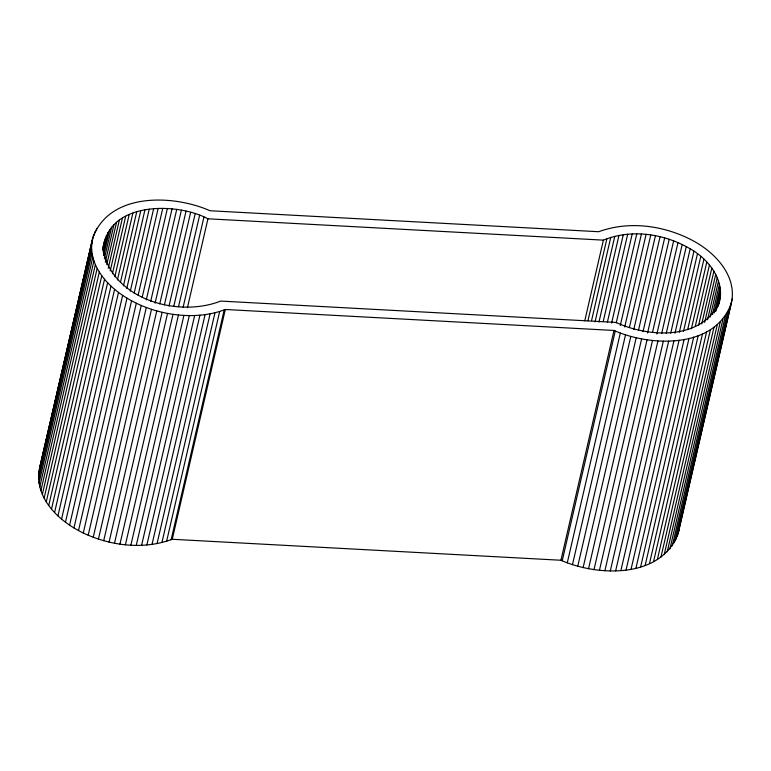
<?xml version="1.0" encoding="UTF-8"?>
<svg xmlns="http://www.w3.org/2000/svg" width="771" height="771" viewBox="0 0 771 771"><rect width="100%" height="100%" fill="white"/><g stroke="black" fill="none" stroke-linecap="round" stroke-linejoin="round"><path stroke-width="1.16" d="M38.55 475.649L39.523 468.373L92.578 238.586C108.499 192.114 172.955 194.311 210.059 210.753L598.739 231.724C629.232 220.506 664.139 225.479 692.483 240.427C714.669 252.127 737.182 275.498 731.477 302.627L678.422 532.414C662.501 578.886 598.045 576.689 560.941 560.247L172.261 539.276C143.464 549.945 110.667 545.916 83.268 533.002C61.054 522.285 38.377 502.239 38.55 475.649L91.604 245.862L92.578 238.586M718.823 302.897C701.6 340.695 647.939 337.447 616.096 322.423L220.651 301.075C179.518 317.334 116.325 300.661 103.912 253.977C101.627 202.118 174.786 201.009 207.948 218.8L603.394 240.138C631.449 228.659 664.477 233.719 690.19 248.811C709.821 259.788 727.188 283.236 718.003 306.415M679.241 526.978L678.422 532.414M38.858 471.977L91.913 242.19M39.523 468.373L93.599 235.059M94.149 235.155L94.958 231.637M38.598 479.369L91.643 249.582L91.604 245.862M96.134 230.674L96.674 228.322M39.003 483.128L92.048 253.341L91.643 249.582M39.764 486.906L92.809 257.119L92.048 253.341M40.873 490.684L93.917 260.897L92.809 257.119M42.328 494.452L95.382 264.665L93.917 260.897M44.13 498.182L97.185 268.404L95.382 264.665M103.006 247.192L104.355 241.333M102.794 248.869L105.232 238.316M102.977 249.91L103.526 247.568M102.88 250.623L106.408 235.377M103.266 252.474L107.873 232.543M46.26 501.873L99.314 272.096L97.185 268.404M103.671 255.606L109.627 229.806M104.345 258.854L111.66 227.204M48.718 505.506L101.772 275.719L99.314 272.096M105.299 262.236L113.963 224.718M106.784 264.588L116.527 222.385M51.493 509.062L104.538 279.275L101.772 275.719M108.248 268.26L119.341 220.198M110.214 270.929L122.396 218.174M54.568 512.522L107.612 282.745L104.538 279.275M112.412 273.763L125.683 216.314M57.921 515.876L110.976 286.099L107.612 282.745M114.821 276.77L129.171 214.637M61.555 519.114L114.609 289.327L110.976 286.099M117.433 279.969L132.863 213.143M120.488 282.186L136.727 211.842M65.458 522.218L118.503 292.431L114.609 289.327M123.437 285.771L140.756 210.743M69.592 525.167L122.637 295.38L118.503 292.431M126.801 288.383L144.938 209.837M73.949 527.952L127.003 298.175L122.637 295.38M130.299 291.207L149.246 209.143M78.517 530.573L131.562 300.786L127.003 298.175M134.173 293.057L153.66 208.652M83.268 533.002L136.313 303.225L131.562 300.786M138.144 295.129L158.171 208.372M142.182 297.404L162.758 208.305M88.183 535.247L141.238 305.461L136.313 303.225M146.278 299.89L167.384 208.449M93.243 537.281L146.297 307.494L141.238 305.461M150.673 301.422L172.058 208.806M98.428 539.102L151.482 309.316L146.297 307.494M155.087 303.167L176.732 209.375M103.719 540.702L156.764 310.925L151.482 309.316M159.751 303.938L181.407 210.146M109.077 542.08L162.132 312.294L156.764 310.925M164.396 304.911L186.052 211.129M168.994 306.097L190.649 212.304M114.503 543.218L167.548 313.44C186.688 316.939 206.985 316.505 225.305 309.489L613.986 330.46C651.1 346.902 715.555 349.099 731.477 302.627M173.793 306.289L195.179 213.673M119.948 544.124L173.003 314.337M178.515 306.685L199.622 215.234M125.413 544.789L178.458 315.002M183.122 307.253L203.958 216.979M130.858 545.203L183.903 315.416M187.411 307.764L207.948 218.8M136.265 545.367L189.309 315.59M141.613 545.29L194.658 315.512M146.866 544.972L199.92 315.185M152.022 544.393L205.076 314.616M157.053 543.584L210.097 313.797M161.929 542.533L214.974 312.747M166.632 541.242L219.677 311.455M171.143 539.719L224.197 309.942M172.261 539.276L225.305 309.489M584.746 320.909L603.394 240.138M587.936 320.794L606.883 238.731M591.54 320.659L610.757 237.429M595.029 321.902L614.786 236.321M598.932 322.172L618.968 235.415M603.24 321.478L623.267 234.721M607.394 322.162L627.69 234.23M611.625 323.049L632.201 233.95M560.941 560.247L613.986 330.46M616.212 322.982L636.779 233.883M562.213 560.825L615.258 331.038M620.298 325.478L641.414 234.027M567.273 562.859L620.318 333.082M624.703 327L646.079 234.384M572.458 564.68L625.503 334.903M629.377 327.569L650.763 234.953M577.739 566.29L630.794 336.503M633.781 329.516L655.437 235.724M583.107 567.658L636.162 337.881M638.427 330.499L660.082 236.707M643.024 331.675L664.679 237.882M588.524 568.805L641.578 339.018M647.553 333.043L669.209 239.261M593.978 569.702L647.023 339.924M652.536 332.262L673.652 240.822M599.433 570.367L652.488 340.58M656.873 334.007L677.988 242.566M604.878 570.781L657.933 340.994M661.634 333.583L682.2 244.484M610.285 570.954L663.339 341.168M666.25 333.323L686.277 246.566M615.634 570.877L668.688 341.09M670.703 333.226L690.19 248.811M674.982 333.265L693.929 251.201M620.896 570.55L673.95 340.763M679.338 332.282L697.466 253.736M626.052 569.981L679.097 340.194M683.482 331.424L700.81 256.386M631.073 569.162L684.128 339.385M687.684 329.506L703.923 259.162M635.95 568.111L689.004 338.324M691.375 328.86L706.805 262.034M695.365 325.969L709.436 265.002M640.662 566.82L693.707 337.043M698.545 325.497L711.816 268.048M645.173 565.307L698.218 335.52M701.735 323.916L713.917 271.161M704.646 322.394L715.748 274.331M649.471 563.562L702.526 333.776M707.547 319.734L717.29 277.531M653.548 561.606L706.602 331.819M710.149 317.103L718.543 280.76M712.452 314.481L719.488 283.998M714.187 313.026L720.143 287.236M657.374 559.438L710.428 329.66M715.642 311.021L716.182 308.679M715.613 311.561L720.49 290.455M717.107 308.178L717.647 305.836M717.55 306.54L720.528 293.645M718.37 304.998L720.259 296.796M660.94 557.076L713.985 327.29M664.226 554.522L717.271 324.745M667.223 551.795L720.268 322.018M669.912 548.904L722.957 319.127M672.283 545.858L725.328 316.071M674.326 542.678L727.381 312.891M676.042 539.363L729.087 309.576M716.751 363.353L717.56 359.835M677.401 535.941L732.142 299.023M40.545 464.846L41.229 463.13M162.132 312.294L167.548 313.44"/></g></svg>
